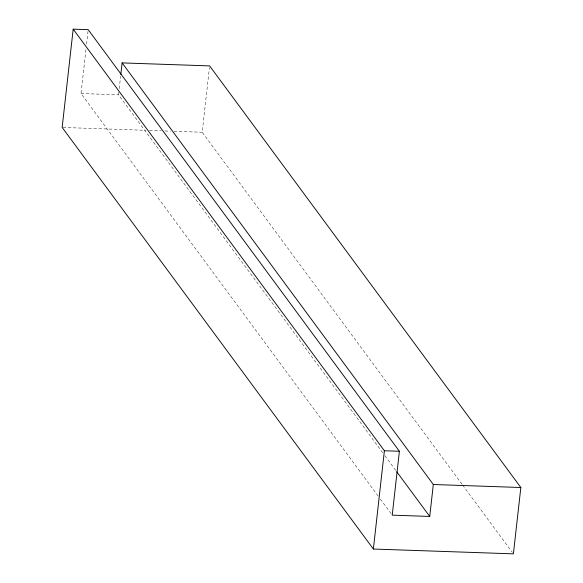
<?xml version="1.0" encoding="UTF-8"?>
<svg xmlns="http://www.w3.org/2000/svg" width="583" height="583" viewBox="0 0 583 583"><rect width="100%" height="100%" fill="white"/><g stroke="black" fill="none" stroke-linecap="round" stroke-linejoin="round"><path stroke-width="0.44" stroke-dasharray="2.92 2.19" d="M378.178 496.118L81.03 93.542L86.073 48.557M86.576 44.06L87.989 31.467M382.732 452.758L118.531 94.84L118.83 92.172M119.231 88.623L120.623 76.205M462.064 484.313L202.192 132.246L209.435 67.701M81.03 93.542L118.531 94.84M63.073 127.458L145.816 130.308M149.452 130.432L161.272 130.84M164.916 130.964L170.367 131.153M174.004 131.277L202.192 132.246M462.61 485.049L512.311 552.385M384.889 455.687L396.236 471.057M380.342 499.048L391.149 513.689"/><path stroke-width="0.87" d="M122.117 62.898L433.315 484.502L429.737 516.443L392.228 515.153L399.391 451.271L88.193 29.667L73.188 29.15L62.162 127.422L373.368 549.033L513.397 553.85L520.838 487.512L209.632 65.908L122.117 62.898L120.819 74.427M373.368 549.033L384.386 450.754L73.188 29.15M384.386 450.754L399.391 451.271M433.315 484.502L520.838 487.512M396.775 471.793L429.737 516.443"/></g></svg>
